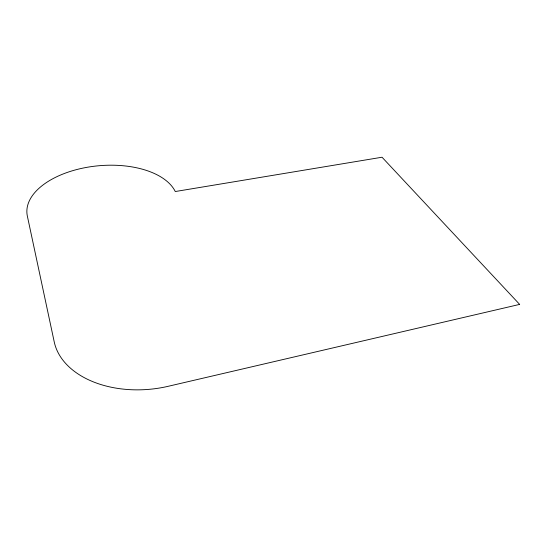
<?xml version="1.0" encoding="UTF-8"?>
<svg xmlns="http://www.w3.org/2000/svg" width="547" height="547" viewBox="0 0 547 547"><rect width="100%" height="100%" fill="white"/><g stroke="black" fill="none" stroke-linecap="round" stroke-linejoin="round"><path stroke-width="0.82" d="M519.65 304.399L168.073 386.326A91.506 61.038 -5.6 0 1 54.249 341.978L27.35 216.079A75.657 41.004 -5.2 0 1 88.402 167.074A75.657 41.004 -5.2 0 1 175.279 191.532L382.038 157.228L519.65 304.399"/></g></svg>
